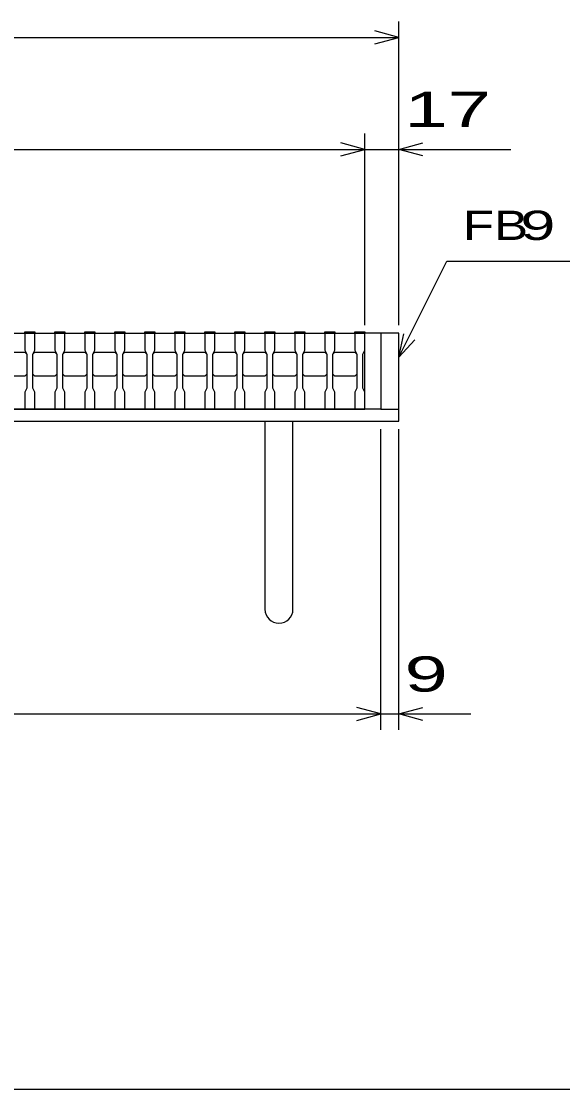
# Model space of a CAD drawing. Units: millimetres, scale not verified. Extents: x -1456 to 1389, y -1026 to 839.
# Drawn here: x -721 to -451, y -921 to -387 of the extents above; entities that cross this region are included whole.
import ezdxf
from ezdxf.enums import TextEntityAlignment as Align

# ---------------------------------------------------------------- set-up
doc = ezdxf.new("R2010")
doc.units = ezdxf.units.MM
doc.header["$LTSCALE"] = 8
for name, color, linetype, lineweight in [('0_2', 150, 'Continuous', 25), ('16', 3, 'Continuous', 25), ('19', 6, 'Continuous', 25), ('22', 4, 'Continuous', 25)]:
    doc.layers.add(name, color=color, linetype=linetype, lineweight=lineweight)
doc.styles.add('ベクトル', font='')
doc.styles.get('ベクトル').set_extended_font_data('ベクトル')

msp = doc.modelspace()

# ---------------------------------------------------------------- linework, layer by layer
at = {"layer": '0_2'}
msp.add_line((1388.8, -921.2), (-1379.2, -921.2), dxfattribs=at)
at = {"layer": '16'}
for p, q in [((-944.475, -542.937), (-549.475, -542.937)), ((-719.475, -542.937), (-719.475, -542.237)), ((-719.475, -542.237), (-714.475, -542.237)), ((-719.475, -542.937), (-719.475, -551.437)), ((-714.475, -542.937), (-719.475, -542.937)), ((-714.475, -542.237), (-714.475, -542.937)), ((-714.475, -551.437), (-714.475, -542.937)), ((-704.475, -542.937), (-704.475, -542.237)), ((-704.475, -542.237), (-699.475, -542.237)), ((-704.475, -542.937), (-704.475, -551.437)), ((-699.475, -542.937), (-704.475, -542.937)), ((-699.475, -542.237), (-699.475, -542.937)), ((-699.475, -551.437), (-699.475, -542.937)), ((-689.475, -542.937), (-689.475, -542.237)), ((-689.475, -542.237), (-684.475, -542.237)), ((-689.475, -542.937), (-689.475, -551.437)), ((-684.475, -542.937), (-689.475, -542.937)), ((-684.475, -542.237), (-684.475, -542.937)), ((-684.475, -551.437), (-684.475, -542.937)), ((-674.475, -542.937), (-674.475, -542.237)), ((-674.475, -542.237), (-669.475, -542.237)), ((-674.475, -542.937), (-674.475, -551.437)), ((-669.475, -542.937), (-674.475, -542.937)), ((-669.475, -542.237), (-669.475, -542.937)), ((-669.475, -551.437), (-669.475, -542.937)), ((-659.475, -542.937), (-659.475, -542.237)), ((-659.475, -542.237), (-654.475, -542.237)), ((-659.475, -542.937), (-659.475, -551.437)), ((-654.475, -542.937), (-659.475, -542.937)), ((-654.475, -542.237), (-654.475, -542.937)), ((-654.475, -551.437), (-654.475, -542.937)), ((-644.475, -542.937), (-644.475, -542.237)), ((-644.475, -542.237), (-639.475, -542.237)), ((-644.475, -542.937), (-644.475, -551.437)), ((-639.475, -542.937), (-644.475, -542.937)), ((-639.475, -542.237), (-639.475, -542.937)), ((-639.475, -551.437), (-639.475, -542.937)), ((-629.475, -542.937), (-629.475, -542.237)), ((-629.475, -542.237), (-624.475, -542.237)), ((-629.475, -542.937), (-629.475, -551.437)), ((-624.475, -542.937), (-629.475, -542.937)), ((-624.475, -542.237), (-624.475, -542.937)), ((-624.475, -551.437), (-624.475, -542.937)), ((-614.475, -542.937), (-614.475, -542.237)), ((-614.475, -542.237), (-609.475, -542.237)), ((-614.475, -542.937), (-614.475, -551.437)), ((-609.475, -542.937), (-614.475, -542.937)), ((-609.475, -542.237), (-609.475, -542.937)), ((-609.475, -551.437), (-609.475, -542.937)), ((-599.475, -542.937), (-599.475, -542.237)), ((-599.475, -542.237), (-594.475, -542.237)), ((-599.475, -542.937), (-599.475, -551.437)), ((-594.475, -542.937), (-599.475, -542.937)), ((-594.475, -542.237), (-594.475, -542.937)), ((-594.475, -551.437), (-594.475, -542.937)), ((-584.475, -542.937), (-584.475, -542.237)), ((-584.475, -542.237), (-579.475, -542.237)), ((-584.475, -542.937), (-584.475, -551.437)), ((-579.475, -542.937), (-584.475, -542.937)), ((-579.475, -542.237), (-579.475, -542.937)), ((-579.475, -551.437), (-579.475, -542.937)), ((-569.475, -542.937), (-569.475, -542.237)), ((-569.475, -542.237), (-564.475, -542.237)), ((-569.475, -542.937), (-569.475, -551.437)), ((-564.475, -542.937), (-569.475, -542.937)), ((-564.475, -542.237), (-564.475, -542.937)), ((-564.475, -551.437), (-564.475, -542.937)), ((-554.475, -542.937), (-554.475, -542.237)), ((-554.475, -542.237), (-549.475, -542.237)), ((-554.475, -542.937), (-554.475, -551.437)), ((-549.475, -542.937), (-554.475, -542.937)), ((-549.475, -542.237), (-549.475, -542.937)), ((-549.475, -551.437), (-549.475, -542.937)), ((-549.475, -580.937), (-549.475, -542.937)), ((-729.475, -552.437), (-719.475, -552.437)), ((-719.475, -551.437), (-718.475, -553.437)), ((-719.475, -552.437), (-718.475, -553.437)), ((-718.475, -553.437), (-718.475, -570.437)), ((-715.475, -553.437), (-714.475, -551.437)), ((-715.475, -553.437), (-714.475, -552.437)), ((-715.475, -570.437), (-715.475, -553.437)), ((-714.475, -552.437), (-704.475, -552.437)), ((-704.475, -551.437), (-703.475, -553.437)), ((-704.475, -552.437), (-703.475, -553.437)), ((-703.475, -553.437), (-703.475, -570.437)), ((-700.475, -553.437), (-699.475, -551.437)), ((-700.475, -553.437), (-699.475, -552.437)), ((-700.475, -570.437), (-700.475, -553.437)), ((-699.475, -552.437), (-689.475, -552.437)), ((-689.475, -551.437), (-688.475, -553.437)), ((-689.475, -552.437), (-688.475, -553.437)), ((-688.475, -553.437), (-688.475, -570.437)), ((-685.475, -553.437), (-684.475, -551.437)), ((-685.475, -553.437), (-684.475, -552.437)), ((-685.475, -570.437), (-685.475, -553.437)), ((-684.475, -552.437), (-674.475, -552.437)), ((-674.475, -551.437), (-673.475, -553.437)), ((-674.475, -552.437), (-673.475, -553.437)), ((-673.475, -553.437), (-673.475, -570.437)), ((-670.475, -553.437), (-669.475, -551.437)), ((-670.475, -553.437), (-669.475, -552.437)), ((-670.475, -570.437), (-670.475, -553.437)), ((-669.475, -552.437), (-659.475, -552.437)), ((-659.475, -551.437), (-658.475, -553.437)), ((-659.475, -552.437), (-658.475, -553.437)), ((-658.475, -553.437), (-658.475, -570.437)), ((-655.475, -553.437), (-654.475, -551.437)), ((-655.475, -553.437), (-654.475, -552.437)), ((-655.475, -570.437), (-655.475, -553.437)), ((-654.475, -552.437), (-644.475, -552.437)), ((-644.475, -551.437), (-643.475, -553.437)), ((-644.475, -552.437), (-643.475, -553.437)), ((-643.475, -553.437), (-643.475, -570.437)), ((-640.475, -553.437), (-639.475, -551.437)), ((-640.475, -553.437), (-639.475, -552.437)), ((-640.475, -570.437), (-640.475, -553.437)), ((-639.475, -552.437), (-629.475, -552.437)), ((-629.475, -551.437), (-628.475, -553.437)), ((-629.475, -552.437), (-628.475, -553.437)), ((-628.475, -553.437), (-628.475, -570.437)), ((-625.475, -553.437), (-624.475, -551.437)), ((-625.475, -553.437), (-624.475, -552.437)), ((-625.475, -570.437), (-625.475, -553.437)), ((-624.475, -552.437), (-614.475, -552.437)), ((-614.475, -551.437), (-613.475, -553.437)), ((-614.475, -552.437), (-613.475, -553.437)), ((-613.475, -553.437), (-613.475, -570.437)), ((-610.475, -553.437), (-609.475, -551.437)), ((-610.475, -553.437), (-609.475, -552.437)), ((-610.475, -570.437), (-610.475, -553.437)), ((-609.475, -552.437), (-599.475, -552.437)), ((-599.475, -551.437), (-598.475, -553.437)), ((-599.475, -552.437), (-598.475, -553.437)), ((-598.475, -553.437), (-598.475, -570.437)), ((-595.475, -553.437), (-594.475, -551.437)), ((-595.475, -553.437), (-594.475, -552.437)), ((-595.475, -570.437), (-595.475, -553.437)), ((-594.475, -552.437), (-584.475, -552.437)), ((-584.475, -551.437), (-583.475, -553.437)), ((-584.475, -552.437), (-583.475, -553.437)), ((-583.475, -553.437), (-583.475, -570.437)), ((-580.475, -553.437), (-579.475, -551.437)), ((-580.475, -553.437), (-579.475, -552.437)), ((-580.475, -570.437), (-580.475, -553.437)), ((-579.475, -552.437), (-569.475, -552.437)), ((-569.475, -551.437), (-568.475, -553.437)), ((-569.475, -552.437), (-568.475, -553.437)), ((-568.475, -553.437), (-568.475, -570.437)), ((-565.475, -553.437), (-564.475, -551.437)), ((-565.475, -553.437), (-564.475, -552.437)), ((-565.475, -570.437), (-565.475, -553.437)), ((-564.475, -552.437), (-554.475, -552.437)), ((-554.475, -551.437), (-553.475, -553.437)), ((-554.475, -552.437), (-553.475, -553.437)), ((-553.475, -553.437), (-553.475, -570.437)), ((-550.475, -553.437), (-549.475, -551.437)), ((-550.475, -570.437), (-550.475, -553.437)), ((-719.475, -564.437), (-729.475, -564.437)), ((-718.475, -563.437), (-719.475, -564.437)), ((-714.475, -564.437), (-715.475, -563.437)), ((-704.475, -564.437), (-714.475, -564.437)), ((-703.475, -563.437), (-704.475, -564.437)), ((-699.475, -564.437), (-700.475, -563.437)), ((-689.475, -564.437), (-699.475, -564.437)), ((-688.475, -563.437), (-689.475, -564.437)), ((-684.475, -564.437), (-685.475, -563.437)), ((-674.475, -564.437), (-684.475, -564.437)), ((-673.475, -563.437), (-674.475, -564.437)), ((-669.475, -564.437), (-670.475, -563.437)), ((-659.475, -564.437), (-669.475, -564.437)), ((-658.475, -563.437), (-659.475, -564.437)), ((-654.475, -564.437), (-655.475, -563.437)), ((-644.475, -564.437), (-654.475, -564.437)), ((-643.475, -563.437), (-644.475, -564.437)), ((-639.475, -564.437), (-640.475, -563.437)), ((-629.475, -564.437), (-639.475, -564.437)), ((-628.475, -563.437), (-629.475, -564.437)), ((-624.475, -564.437), (-625.475, -563.437)), ((-614.475, -564.437), (-624.475, -564.437)), ((-613.475, -563.437), (-614.475, -564.437)), ((-609.475, -564.437), (-610.475, -563.437)), ((-599.475, -564.437), (-609.475, -564.437)), ((-598.475, -563.437), (-599.475, -564.437)), ((-594.475, -564.437), (-595.475, -563.437)), ((-584.475, -564.437), (-594.475, -564.437)), ((-583.475, -563.437), (-584.475, -564.437)), ((-579.475, -564.437), (-580.475, -563.437)), ((-569.475, -564.437), (-579.475, -564.437)), ((-568.475, -563.437), (-569.475, -564.437)), ((-564.475, -564.437), (-565.475, -563.437)), ((-554.475, -564.437), (-564.475, -564.437)), ((-553.475, -563.437), (-554.475, -564.437)), ((-718.475, -570.437), (-719.475, -572.437)), ((-714.475, -572.437), (-715.475, -570.437)), ((-703.475, -570.437), (-704.475, -572.437)), ((-699.475, -572.437), (-700.475, -570.437)), ((-688.475, -570.437), (-689.475, -572.437)), ((-684.475, -572.437), (-685.475, -570.437)), ((-673.475, -570.437), (-674.475, -572.437)), ((-669.475, -572.437), (-670.475, -570.437)), ((-658.475, -570.437), (-659.475, -572.437)), ((-654.475, -572.437), (-655.475, -570.437)), ((-643.475, -570.437), (-644.475, -572.437)), ((-639.475, -572.437), (-640.475, -570.437)), ((-628.475, -570.437), (-629.475, -572.437)), ((-624.475, -572.437), (-625.475, -570.437)), ((-613.475, -570.437), (-614.475, -572.437)), ((-609.475, -572.437), (-610.475, -570.437)), ((-598.475, -570.437), (-599.475, -572.437)), ((-594.475, -572.437), (-595.475, -570.437)), ((-583.475, -570.437), (-584.475, -572.437)), ((-579.475, -572.437), (-580.475, -570.437)), ((-568.475, -570.437), (-569.475, -572.437)), ((-564.475, -572.437), (-565.475, -570.437)), ((-553.475, -570.437), (-554.475, -572.437)), ((-549.475, -572.437), (-550.475, -570.437)), ((-719.475, -572.437), (-719.475, -580.937)), ((-714.475, -580.937), (-714.475, -572.437)), ((-704.475, -572.437), (-704.475, -580.937)), ((-699.475, -580.937), (-699.475, -572.437)), ((-689.475, -572.437), (-689.475, -580.937)), ((-684.475, -580.937), (-684.475, -572.437)), ((-674.475, -572.437), (-674.475, -580.937)), ((-669.475, -580.937), (-669.475, -572.437)), ((-659.475, -572.437), (-659.475, -580.937)), ((-654.475, -580.937), (-654.475, -572.437)), ((-644.475, -572.437), (-644.475, -580.937)), ((-639.475, -580.937), (-639.475, -572.437)), ((-629.475, -572.437), (-629.475, -580.937)), ((-624.475, -580.937), (-624.475, -572.437)), ((-614.475, -572.437), (-614.475, -580.937)), ((-609.475, -580.937), (-609.475, -572.437)), ((-599.475, -572.437), (-599.475, -580.937)), ((-594.475, -580.937), (-594.475, -572.437)), ((-584.475, -572.437), (-584.475, -580.937)), ((-579.475, -580.937), (-579.475, -572.437)), ((-569.475, -572.437), (-569.475, -580.937)), ((-564.475, -580.937), (-564.475, -572.437)), ((-554.475, -572.437), (-554.475, -580.937)), ((-549.475, -580.937), (-549.475, -572.437)), ((-938.475, -580.937), (-549.475, -580.937)), ((-719.475, -580.937), (-714.475, -580.937)), ((-704.475, -580.937), (-699.475, -580.937)), ((-689.475, -580.937), (-684.475, -580.937)), ((-674.475, -580.937), (-669.475, -580.937)), ((-659.475, -580.937), (-654.475, -580.937)), ((-644.475, -580.937), (-639.475, -580.937)), ((-629.475, -580.937), (-624.475, -580.937)), ((-614.475, -580.937), (-609.475, -580.937)), ((-599.475, -580.937), (-594.475, -580.937)), ((-584.475, -580.937), (-579.475, -580.937)), ((-569.475, -580.937), (-564.475, -580.937)), ((-554.475, -580.937), (-549.475, -580.937))]:
    msp.add_line(p, q, dxfattribs=at)
at = {"layer": '19'}
for p, q in [((-532.475, -542.937), (-549.475, -542.937)), ((-541.475, -542.937), (-541.475, -580.937)), ((-532.475, -586.937), (-532.475, -542.937)), ((-541.475, -580.937), (-952.475, -580.937)), ((-541.475, -580.937), (-532.475, -580.937)), ((-961.475, -586.937), (-532.475, -586.937)), ((-599.475, -586.937), (-599.475, -680.937)), ((-585.475, -680.938), (-585.475, -586.938))]:
    msp.add_line(p, q, dxfattribs=at)
msp.add_arc((-592.475, -680.938), 7, 180, 0, dxfattribs=at)
at = {"layer": '22'}
for p, q in [((-532.475, -538.937), (-532.475, -386.937)), ((-961.475, -394.937), (-532.475, -394.937)), ((-532.475, -394.937), (-544.475, -391.737)), ((-544.475, -398.137), (-532.475, -394.937)), ((-549.475, -538.937), (-549.475, -442.937)), ((-532.475, -538.937), (-532.475, -442.937)), ((-549.475, -450.937), (-561.475, -447.737)), ((-532.475, -450.937), (-520.475, -447.737)), ((-944.475, -450.937), (-549.475, -450.937)), ((-561.475, -454.137), (-549.475, -450.937)), ((-549.475, -450.937), (-532.475, -450.937)), ((-520.475, -454.137), (-532.475, -450.937)), ((-532.475, -450.937), (-476.475, -450.937)), ((-532.475, -554.937), (-508.475, -506.937)), ((-508.475, -506.937), (-380.475, -506.937)), ((-532.475, -554.937), (-530.075, -543.257)), ((-532.475, -554.937), (-524.475, -546.137)), ((-541.475, -741.337), (-541.475, -590.937)), ((-532.475, -741.337), (-532.475, -590.937)), ((-541.475, -733.337), (-553.475, -730.137)), ((-532.475, -733.337), (-520.475, -730.137)), ((-952.475, -733.337), (-541.475, -733.337)), ((-553.475, -736.537), (-541.475, -733.337)), ((-541.475, -733.337), (-532.475, -733.337)), ((-520.475, -736.537), (-532.475, -733.337)), ((-532.475, -733.337), (-496.475, -733.337))]:
    msp.add_line(p, q, dxfattribs=at)

# ---------------------------------------------------------------- texts
at = {"layer": '22', "color": 2, "style": 'ベクトル'}
for s, height, width, p in [(' 17 ', 17.6, 1.65, (-540.475, -430.937)), ('FB', 14.66, 1.3, (-500.475, -488.937)), (' 9 ', 14.66, 1.6, (-480.475, -488.937)), (' 9 ', 17.6, 1.65, (-540.475, -713.337))]:
    msp.add_text(s, height=height, dxfattribs=dict(at, width=width)).set_placement(p, align=Align.MIDDLE_LEFT)

doc.saveas('drawing.dxf')
